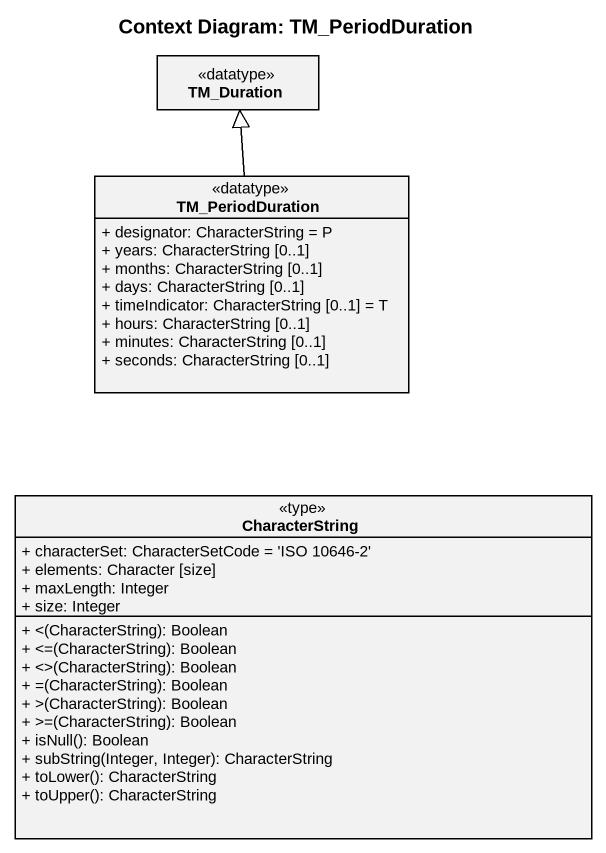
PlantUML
@startuml
title Context Diagram: TM_PeriodDuration
hide circle
hide empty members
skinparam classAttributeIconSize 0
class TM_Duration <<datatype>>
class TM_PeriodDuration <<datatype>> {
  + designator: CharacterString = P
  + years: CharacterString [0..1]
  + months: CharacterString [0..1]
  + days: CharacterString [0..1]
  + timeIndicator: CharacterString [0..1] = T
  + hours: CharacterString [0..1]
  + minutes: CharacterString [0..1]
  + seconds: CharacterString [0..1]
}
class CharacterString <<type>> {
  + characterSet: CharacterSetCode = 'ISO 10646-2'
  + elements: Character [size]
  + maxLength: Integer
  + size: Integer
  + <(CharacterString): Boolean
  + <=(CharacterString): Boolean
  + <>(CharacterString): Boolean
  + =(CharacterString): Boolean
  + >(CharacterString): Boolean
  + >=(CharacterString): Boolean
  + isNull(): Boolean
  + subString(Integer, Integer): CharacterString
  + toLower(): CharacterString
  + toUpper(): CharacterString
}
TM_PeriodDuration -up-|> TM_Duration
@enduml
